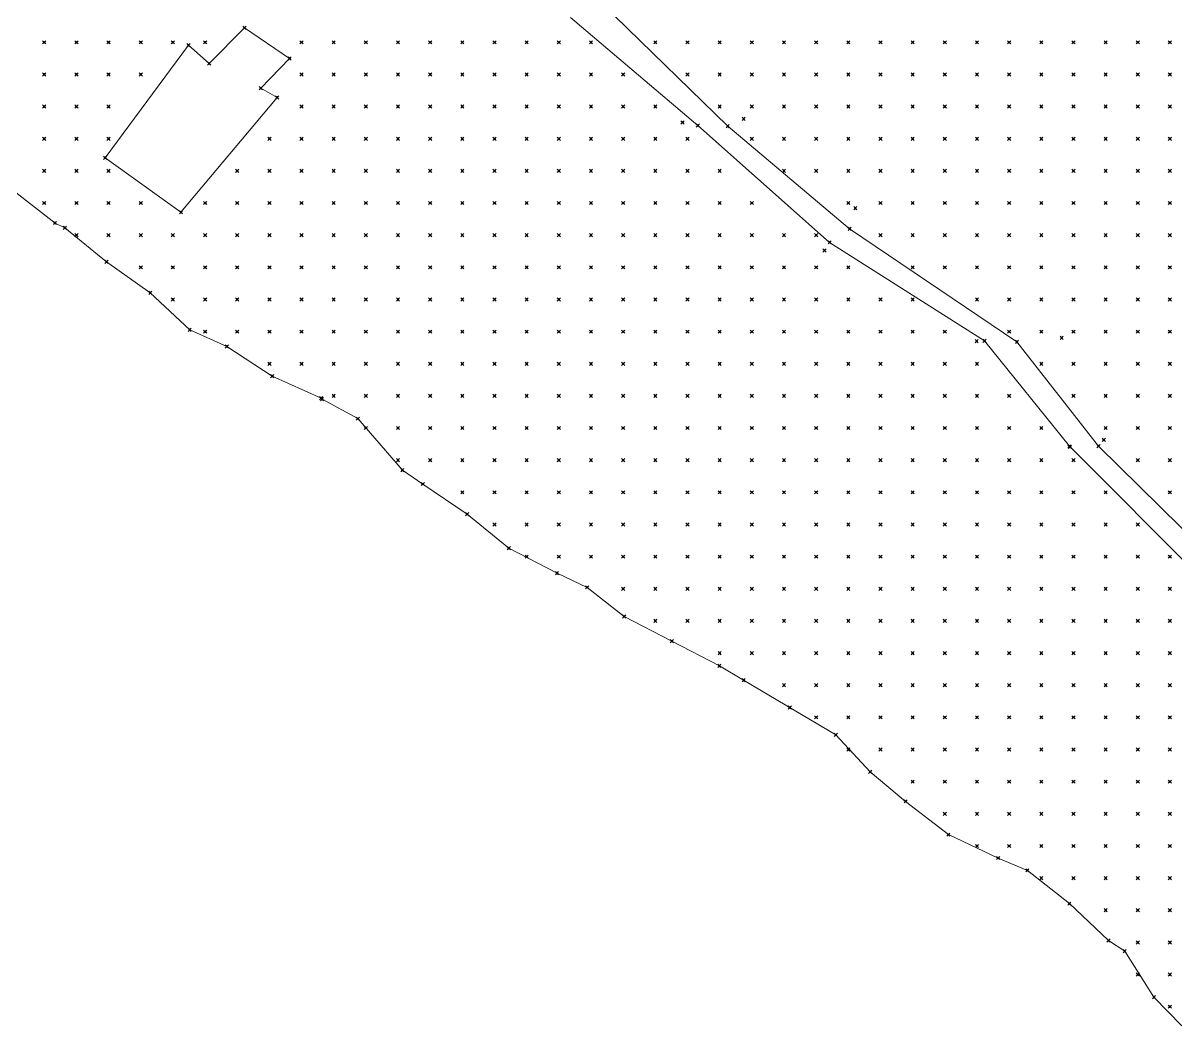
# Model space of a CAD drawing. Header units: metres. Extents: x 441556 to 446409, y 432338 to 461058.
# Drawn here: x 445635.2 to 445742.7, y 439156.2 to 439249.7 of the extents above; entities that cross this region are included whole.
import ezdxf

# ---------------------------------------------------------------- set-up
doc = ezdxf.new("R2010")
doc.units = ezdxf.units.M
doc.header["$MEASUREMENT"] = 0
doc.header["$PDMODE"] = 35
doc.header["$PDSIZE"] = 0.15
for name, color, linetype, lineweight in [('DTM-BRE-RevN_GRP_CONSTRUCTIE', 2, 'Continuous', 0), ('DTM-BRE-RevN_GRP_CURS APA', 2, 'Continuous', 0), ('DTM-BRE-RevN_GRP_DRUM PAMANT', 2, 'Continuous', 0), ('DTM-BRE-RevN_GRP_DRUM PIATRA', 2, 'Continuous', 0), ('DTM-NOK-RevN_LIDAR_co_lidar', 91, 'Continuous', 0), ('DTM-NOK-RevN_RTK', 32, 'Continuous', 0)]:
    doc.layers.add(name, color=color, linetype=linetype, lineweight=lineweight)

msp = doc.modelspace()

# ---------------------------------------------------------------- linework, layer by layer
at = {"layer": 'DTM-BRE-RevN_GRP_CONSTRUCTIE'}
for p, q in [((445652.582, 439245.951, 332.532), (445655.878, 439249.288, 332.545)), ((445655.878, 439249.288, 332.545), (445660.087, 439246.437, 331.935)), ((445642.877, 439237.163, 331.742), (445650.656, 439247.667, 332.653)), ((445650.656, 439247.667, 332.653), (445652.582, 439245.951, 332.532)), ((445660.087, 439246.437, 331.935), (445657.397, 439243.657, 331.399)), ((445657.397, 439243.657, 331.399), (445658.916, 439242.797, 331.161)), ((445658.916, 439242.797, 331.161), (445649.953, 439232.079, 330.892)), ((445649.953, 439232.079, 330.892), (445642.877, 439237.163, 331.742))]:
    msp.add_line(p, q, dxfattribs=at)
at = {"layer": 'DTM-BRE-RevN_GRP_CURS APA'}
for p, q in [((445638.209, 439231.075, 324.767), (445634.261, 439234.145, 324.767)), ((445639.131, 439230.638, 324.767), (445638.209, 439231.075, 324.767)), ((445643.01, 439227.464, 324.419), (445639.131, 439230.638, 324.767)), ((445647.09, 439224.574, 324.767), (445643.01, 439227.464, 324.419)), ((445650.768, 439221.116, 324.419), (445647.09, 439224.574, 324.767)), ((445654.23, 439219.565, 324.419), (445650.768, 439221.116, 324.419)), ((445658.467, 439216.797, 323.985), (445654.23, 439219.565, 324.419)), ((445663.026, 439214.743, 323.985), (445658.467, 439216.797, 323.985)), ((445663.107, 439214.649, 323.985), (445663.026, 439214.743, 323.985)), ((445666.443, 439212.827, 323.985), (445663.107, 439214.649, 323.985)), ((445670.601, 439208.028, 323.985), (445666.443, 439212.827, 323.985)), ((445672.505, 439206.726, 323.985), (445670.601, 439208.028, 323.985)), ((445676.638, 439203.911, 323.985), (445672.505, 439206.726, 323.985)), ((445680.525, 439200.737, 324.506), (445676.638, 439203.911, 323.985)), ((445685.022, 439198.412, 324.593), (445680.525, 439200.737, 324.506)), ((445687.832, 439197.087, 324.419), (445685.022, 439198.412, 324.593)), ((445691.29, 439194.37, 324.419), (445687.832, 439197.087, 324.419)), ((445695.727, 439192.064, 324.419), (445691.29, 439194.37, 324.419)), ((445700.163, 439189.758, 324.506), (445695.727, 439192.064, 324.419)), ((445702.423, 439188.416, 324.506), (445700.163, 439189.758, 324.506)), ((445711.025, 439183.316, 324.506), (445702.423, 439188.416, 324.506)), ((445714.23, 439179.874, 324.941), (445711.025, 439183.316, 324.506)), ((445717.531, 439177.117, 324.332), (445714.23, 439179.874, 324.941)), ((445721.519, 439174.012, 324.332), (445717.531, 439177.117, 324.332)), ((445726.166, 439171.833, 324.158), (445721.519, 439174.012, 324.332)), ((445728.883, 439170.679, 324.419), (445726.166, 439171.833, 324.158)), ((445732.802, 439167.574, 324.506), (445728.883, 439170.679, 324.419)), ((445736.451, 439164.129, 325.115), (445732.802, 439167.574, 324.506)), ((445737.963, 439163.144, 325.115), (445736.451, 439164.129, 325.115)), ((445740.693, 439158.847, 325.463), (445737.963, 439163.144, 325.115)), ((445743.301, 439156.164, 325.463), (445740.693, 439158.847, 325.463))]:
    msp.add_line(p, q, dxfattribs=at)
at = {"layer": 'DTM-BRE-RevN_GRP_DRUM PAMANT'}
for p, q in [((445686.288, 439250.247, 333.002), (445698.156, 439240.17, 332.124)), ((445698.156, 439240.17, 332.124), (445710.443, 439229.274, 331.327)), ((445710.443, 439229.274, 331.327), (445724.89, 439220.081, 330.727)), ((445724.89, 439220.081, 330.727), (445732.806, 439210.247, 330.724)), ((445732.806, 439210.247, 330.724), (445752.808, 439190.177, 330.864))]:
    msp.add_line(p, q, dxfattribs=at)
at = {"layer": 'DTM-BRE-RevN_GRP_DRUM PIATRA'}
for p, q in [((445700.939, 439240.115, 332.172), (445690.401, 439250.377, 332.751)), ((445712.311, 439230.543, 331.349), (445700.939, 439240.115, 332.172)), ((445727.915, 439219.989, 330.696), (445712.311, 439230.543, 331.349)), ((445735.517, 439210.268, 330.937), (445727.915, 439219.989, 330.696)), ((445755.759, 439190.306, 331.084), (445735.517, 439210.268, 330.937))]:
    msp.add_line(p, q, dxfattribs=at)
at = {"layer": 'DTM-NOK-RevN_LIDAR_co_lidar'}
for p in [(445637.204, 439247.94, 334.413), (445640.203, 439247.94, 334.087), (445643.203, 439247.94, 333.658), (445646.202, 439247.94, 333.127), (445649.201, 439247.94, 332.807), (445652.201, 439247.94, 332.665), (445661.199, 439247.94, 332.205), (445664.198, 439247.94, 332.217), (445667.197, 439247.94, 332.053), (445670.197, 439247.94, 331.811), (445673.196, 439247.94, 331.496), (445676.195, 439247.94, 331.23), (445679.195, 439247.94, 331.229), (445682.194, 439247.94, 331.529), (445685.193, 439247.94, 331.888), (445688.193, 439247.94, 332.249), (445694.191, 439247.94, 332.535), (445697.191, 439247.94, 333.3), (445700.19, 439247.94, 334.702), (445703.189, 439247.94, 336.144), (445706.189, 439247.94, 337.044), (445709.188, 439247.94, 336.825), (445712.187, 439247.94, 336.905), (445715.187, 439247.94, 337.759), (445718.186, 439247.94, 338.398), (445721.185, 439247.94, 339.066), (445724.185, 439247.94, 339.766), (445727.184, 439247.94, 340.322), (445730.183, 439247.94, 340.7), (445733.183, 439247.94, 341.178), (445736.182, 439247.94, 341.882), (445739.182, 439247.94, 342.605), (445742.181, 439247.94, 343.235), (445637.204, 439244.941, 334.03), (445640.203, 439244.941, 333.654), (445643.203, 439244.941, 333.186), (445646.202, 439244.941, 332.69), (445661.199, 439244.941, 331.623), (445664.198, 439244.941, 331.506), (445667.197, 439244.941, 331.339), (445670.197, 439244.941, 331.211), (445673.196, 439244.941, 331.095), (445676.195, 439244.941, 330.892), (445679.195, 439244.941, 330.838), (445682.194, 439244.941, 331.069), (445685.193, 439244.941, 331.429), (445688.193, 439244.941, 331.682), (445691.192, 439244.941, 331.855), (445697.191, 439244.941, 332.487), (445700.19, 439244.941, 333.615), (445703.189, 439244.941, 335.016), (445706.189, 439244.941, 335.553), (445709.188, 439244.941, 335.648), (445712.187, 439244.941, 335.993), (445715.187, 439244.941, 336.806), (445718.186, 439244.941, 337.422), (445721.185, 439244.941, 337.92), (445724.185, 439244.941, 338.44), (445727.184, 439244.941, 338.954), (445730.183, 439244.941, 339.211), (445733.183, 439244.941, 339.749), (445736.182, 439244.941, 340.246), (445739.182, 439244.941, 341.157), (445742.181, 439244.941, 341.713), (445637.204, 439241.941, 332.347), (445640.203, 439241.941, 333.111), (445643.203, 439241.941, 332.754), (445661.199, 439241.941, 331.07), (445664.198, 439241.941, 330.866), (445667.197, 439241.941, 330.715), (445670.197, 439241.941, 330.582), (445673.196, 439241.941, 330.482), (445676.195, 439241.941, 330.378), (445679.195, 439241.941, 330.295), (445682.194, 439241.941, 330.5), (445685.193, 439241.941, 330.799), (445688.193, 439241.941, 330.906), (445691.192, 439241.941, 330.984), (445694.191, 439241.941, 331.357), (445700.19, 439241.941, 332.313), (445703.189, 439241.941, 332.999), (445706.189, 439241.941, 333.745), (445709.188, 439241.941, 334.37), (445712.187, 439241.941, 335.203), (445715.187, 439241.941, 336.075), (445718.186, 439241.941, 336.495), (445721.185, 439241.941, 336.864), (445724.185, 439241.941, 337.195), (445727.184, 439241.941, 337.492), (445730.183, 439241.941, 337.823), (445733.183, 439241.941, 338.372), (445736.182, 439241.941, 338.843), (445739.182, 439241.941, 339.694), (445742.181, 439241.941, 340.768), (445637.204, 439238.942, 330.07), (445640.203, 439238.942, 332.149), (445643.203, 439238.942, 332.134), (445658.199, 439238.942, 330.539), (445661.199, 439238.942, 330.411), (445664.198, 439238.942, 330.358), (445667.197, 439238.942, 330.269), (445670.197, 439238.942, 330.069), (445673.196, 439238.942, 329.998), (445676.195, 439238.942, 329.969), (445679.195, 439238.942, 329.891), (445682.194, 439238.942, 329.879), (445685.193, 439238.942, 330.07), (445688.193, 439238.942, 330.196), (445691.192, 439238.942, 330.314), (445694.191, 439238.942, 330.677), (445697.191, 439238.942, 331.257), (445703.189, 439238.942, 332.127), (445706.189, 439238.942, 332.793), (445709.188, 439238.942, 333.528), (445712.187, 439238.942, 334.204), (445715.187, 439238.942, 334.65), (445718.186, 439238.942, 335.176), (445721.185, 439238.942, 335.5), (445724.185, 439238.942, 335.67), (445727.184, 439238.942, 336.197), (445730.183, 439238.942, 336.594), (445733.183, 439238.942, 337.213), (445736.182, 439238.942, 337.768), (445739.182, 439238.942, 338.337), (445742.181, 439238.942, 338.93), (445637.204, 439235.943, 327.972), (445640.203, 439235.943, 330.123), (445643.203, 439235.943, 330.817), (445655.2, 439235.943, 330.454), (445658.199, 439235.943, 330.165), (445661.199, 439235.943, 329.865), (445664.198, 439235.943, 329.688), (445667.197, 439235.943, 329.593), (445670.197, 439235.943, 329.5), (445673.196, 439235.943, 329.559), (445676.195, 439235.943, 329.525), (445679.195, 439235.943, 329.473), (445682.194, 439235.943, 329.451), (445685.193, 439235.943, 329.508), (445688.193, 439235.943, 329.548), (445691.192, 439235.943, 329.641), (445694.191, 439235.943, 329.946), (445697.191, 439235.943, 330.419), (445700.19, 439235.943, 331.026), (445706.189, 439235.943, 331.877), (445709.188, 439235.943, 332.388), (445712.187, 439235.943, 333.105), (445715.187, 439235.943, 333.566), (445718.186, 439235.943, 334.071), (445721.185, 439235.943, 334.375), (445724.185, 439235.943, 334.567), (445727.184, 439235.943, 335.191), (445730.183, 439235.943, 335.573), (445733.183, 439235.943, 335.762), (445736.182, 439235.943, 336.319), (445739.182, 439235.943, 337.13), (445742.181, 439235.943, 337.721), (445637.204, 439232.943, 326.042), (445640.203, 439232.943, 327.786), (445643.203, 439232.943, 329.088), (445646.202, 439232.943, 330.006), (445652.201, 439232.943, 330.787), (445655.2, 439232.943, 330.39), (445658.199, 439232.943, 330.019), (445661.199, 439232.943, 329.643), (445664.198, 439232.943, 329.261), (445667.197, 439232.943, 328.965), (445670.197, 439232.943, 328.792), (445673.196, 439232.943, 328.744), (445676.195, 439232.943, 328.812), (445679.195, 439232.943, 328.926), (445682.194, 439232.943, 328.995), (445685.193, 439232.943, 329.001), (445688.193, 439232.943, 329.023), (445691.192, 439232.943, 329.111), (445694.191, 439232.943, 329.351), (445697.191, 439232.943, 329.742), (445700.19, 439232.943, 330.225), (445703.189, 439232.943, 330.785), (445712.187, 439232.943, 331.913), (445715.187, 439232.943, 332.263), (445718.186, 439232.943, 332.672), (445721.185, 439232.943, 333.249), (445724.185, 439232.943, 333.391), (445727.184, 439232.943, 333.76), (445730.183, 439232.943, 334.423), (445733.183, 439232.943, 334.53), (445736.182, 439232.943, 335.219), (445739.182, 439232.943, 335.917), (445742.181, 439232.943, 336.53), (445640.203, 439229.944, 325.432), (445643.203, 439229.944, 326.655), (445646.202, 439229.944, 328.258), (445649.201, 439229.944, 329.781), (445652.201, 439229.944, 330.257), (445655.2, 439229.944, 330.36), (445658.199, 439229.944, 329.969), (445661.199, 439229.944, 329.568), (445664.198, 439229.944, 329.169), (445667.197, 439229.944, 328.786), (445670.197, 439229.944, 328.599), (445673.196, 439229.944, 328.467), (445676.195, 439229.944, 328.398), (445679.195, 439229.944, 328.368), (445682.194, 439229.944, 328.364), (445685.193, 439229.944, 328.342), (445688.193, 439229.944, 328.375), (445691.192, 439229.944, 328.46), (445694.191, 439229.944, 328.713), (445697.191, 439229.944, 329.09), (445700.19, 439229.944, 329.457), (445703.189, 439229.944, 329.894), (445706.189, 439229.944, 330.354), (445709.188, 439229.944, 330.719), (445715.187, 439229.944, 331.316), (445718.186, 439229.944, 331.612), (445721.185, 439229.944, 332.098), (445724.185, 439229.944, 332.809), (445727.184, 439229.944, 332.88), (445730.183, 439229.944, 333.491), (445733.183, 439229.944, 333.861), (445736.182, 439229.944, 334.377), (445739.182, 439229.944, 334.876), (445742.181, 439229.944, 335.46), (445646.202, 439226.945, 326.06), (445649.201, 439226.945, 327.436), (445652.201, 439226.945, 328.561), (445655.2, 439226.945, 329.466), (445658.199, 439226.945, 329.743), (445661.199, 439226.945, 329.355), (445664.198, 439226.945, 329.138), (445667.197, 439226.945, 328.806), (445670.197, 439226.945, 328.585), (445673.196, 439226.945, 328.414), (445676.195, 439226.945, 328.243), (445679.195, 439226.945, 328.135), (445682.194, 439226.945, 328.067), (445685.193, 439226.945, 328.013), (445688.193, 439226.945, 327.989), (445691.192, 439226.945, 327.983), (445694.191, 439226.945, 328.087), (445697.191, 439226.945, 328.359), (445700.19, 439226.945, 328.696), (445703.189, 439226.945, 329.048), (445706.189, 439226.945, 329.412), (445709.188, 439226.945, 329.794), (445712.187, 439226.945, 330.327), (445718.186, 439226.945, 330.972), (445721.185, 439226.945, 331.185), (445724.185, 439226.945, 331.643), (445727.184, 439226.945, 332.064), (445730.183, 439226.945, 332.499), (445733.183, 439226.945, 333.236), (445736.182, 439226.945, 333.485), (445739.182, 439226.945, 333.946), (445742.181, 439226.945, 334.723), (445649.201, 439223.945, 325.376), (445652.201, 439223.945, 326.408), (445655.2, 439223.945, 327.369), (445658.199, 439223.945, 329.069), (445661.199, 439223.945, 328.759), (445664.198, 439223.945, 328.703), (445667.197, 439223.945, 328.574), (445670.197, 439223.945, 328.499), (445673.196, 439223.945, 328.294), (445676.195, 439223.945, 328.173), (445679.195, 439223.945, 328.057), (445682.194, 439223.945, 327.987), (445685.193, 439223.945, 327.941), (445688.193, 439223.945, 327.91), (445691.192, 439223.945, 327.856), (445694.191, 439223.945, 327.826), (445697.191, 439223.945, 327.904), (445700.19, 439223.945, 328.085), (445703.189, 439223.945, 328.358), (445706.189, 439223.945, 328.691), (445709.188, 439223.945, 329.01), (445712.187, 439223.945, 329.429), (445715.187, 439223.945, 329.918), (445718.186, 439223.945, 330.241), (445724.185, 439223.945, 330.819), (445727.184, 439223.945, 331.119), (445730.183, 439223.945, 331.524), (445733.183, 439223.945, 332.116), (445736.182, 439223.945, 332.523), (445739.182, 439223.945, 333.137), (445742.181, 439223.945, 334.092), (445652.201, 439220.946, 324.548), (445655.2, 439220.946, 325.241), (445658.199, 439220.946, 326.512), (445661.199, 439220.946, 326.789), (445664.198, 439220.946, 327.136), (445667.197, 439220.946, 327.465), (445670.197, 439220.946, 327.864), (445673.196, 439220.946, 328.08), (445676.195, 439220.946, 328.081), (445679.195, 439220.946, 327.992), (445682.194, 439220.946, 327.927), (445685.193, 439220.946, 327.905), (445688.193, 439220.946, 327.878), (445691.192, 439220.946, 327.832), (445694.191, 439220.946, 327.784), (445697.191, 439220.946, 327.763), (445700.19, 439220.946, 327.789), (445703.189, 439220.946, 327.895), (445706.189, 439220.946, 328.102), (445709.188, 439220.946, 328.372), (445712.187, 439220.946, 328.683), (445715.187, 439220.946, 328.986), (445718.186, 439220.946, 329.314), (445721.185, 439220.946, 329.796), (445727.184, 439220.946, 330.607), (445730.183, 439220.946, 330.909), (445733.183, 439220.946, 331.272), (445736.182, 439220.946, 331.999), (445739.182, 439220.946, 332.731), (445742.181, 439220.946, 333.756), (445658.199, 439217.947, 324.357), (445661.199, 439217.947, 324.969), (445664.198, 439217.947, 325.303), (445667.197, 439217.947, 325.974), (445670.197, 439217.947, 326.67), (445673.196, 439217.947, 327.284), (445676.195, 439217.947, 327.666), (445679.195, 439217.947, 327.755), (445682.194, 439217.947, 327.772), (445685.193, 439217.947, 327.795), (445688.193, 439217.947, 327.777), (445691.192, 439217.947, 327.743), (445694.191, 439217.947, 327.738), (445697.191, 439217.947, 327.747), (445700.19, 439217.947, 327.753), (445703.189, 439217.947, 327.767), (445706.189, 439217.947, 327.815), (445709.188, 439217.947, 327.935), (445712.187, 439217.947, 328.106), (445715.187, 439217.947, 328.321), (445718.186, 439217.947, 328.598), (445721.185, 439217.947, 329.017), (445724.185, 439217.947, 329.576), (445730.183, 439217.947, 330.56), (445733.183, 439217.947, 330.899), (445736.182, 439217.947, 331.944), (445739.182, 439217.947, 332.678), (445742.181, 439217.947, 333.585), (445664.198, 439214.947, 324.161), (445667.197, 439214.947, 324.861), (445670.197, 439214.947, 325.361), (445673.196, 439214.947, 325.85), (445676.195, 439214.947, 326.488), (445679.195, 439214.947, 326.895), (445682.194, 439214.947, 327.149), (445685.193, 439214.947, 327.38), (445688.193, 439214.947, 327.527), (445691.192, 439214.947, 327.576), (445694.191, 439214.947, 327.643), (445697.191, 439214.947, 327.724), (445700.19, 439214.947, 327.779), (445703.189, 439214.947, 327.811), (445706.189, 439214.947, 327.813), (445709.188, 439214.947, 327.824), (445712.187, 439214.947, 327.86), (445715.187, 439214.947, 327.986), (445718.186, 439214.947, 328.189), (445721.185, 439214.947, 328.497), (445724.185, 439214.947, 328.981), (445727.184, 439214.947, 329.724), (445733.183, 439214.947, 330.632), (445736.182, 439214.947, 331.85), (445739.182, 439214.947, 332.548), (445742.181, 439214.947, 333.281), (445667.197, 439211.948, 324.122), (445670.197, 439211.948, 324.447), (445673.196, 439211.948, 324.74), (445676.195, 439211.948, 325.207), (445679.195, 439211.948, 325.705), (445682.194, 439211.948, 326.124), (445685.193, 439211.948, 326.563), (445688.193, 439211.948, 326.907), (445691.192, 439211.948, 327.212), (445694.191, 439211.948, 327.524), (445697.191, 439211.948, 327.721), (445700.19, 439211.948, 327.778), (445703.189, 439211.948, 327.793), (445706.189, 439211.948, 327.819), (445709.188, 439211.948, 327.863), (445712.187, 439211.948, 327.889), (445715.187, 439211.948, 327.914), (445718.186, 439211.948, 327.982), (445721.185, 439211.948, 328.158), (445724.185, 439211.948, 328.591), (445727.184, 439211.948, 329.288), (445730.183, 439211.948, 329.922), (445736.182, 439211.948, 331.461), (445739.182, 439211.948, 332.229), (445742.181, 439211.948, 332.938), (445670.197, 439208.949, 323.796), (445673.196, 439208.949, 324.283), (445676.195, 439208.949, 324.622), (445679.195, 439208.949, 325.009), (445682.194, 439208.949, 325.353), (445685.193, 439208.949, 325.732), (445688.193, 439208.949, 326.116), (445691.192, 439208.949, 326.668), (445694.191, 439208.949, 327.313), (445697.191, 439208.949, 327.683), (445700.19, 439208.949, 327.751), (445703.189, 439208.949, 327.756), (445706.189, 439208.949, 327.772), (445709.188, 439208.949, 327.815), (445712.187, 439208.949, 327.859), (445715.187, 439208.949, 327.911), (445718.186, 439208.949, 327.932), (445721.185, 439208.949, 327.95), (445724.185, 439208.949, 328.206), (445727.184, 439208.949, 328.886), (445730.183, 439208.949, 329.57), (445733.183, 439208.949, 330.442), (445739.182, 439208.949, 331.837), (445742.181, 439208.949, 332.618), (445676.195, 439205.949, 324.149), (445679.195, 439205.949, 324.687), (445682.194, 439205.949, 325.001), (445685.193, 439205.949, 325.292), (445688.193, 439205.949, 325.607), (445691.192, 439205.949, 326.046), (445694.191, 439205.949, 326.651), (445697.191, 439205.949, 327.13), (445700.19, 439205.949, 327.399), (445703.189, 439205.949, 327.596), (445706.189, 439205.949, 327.693), (445709.188, 439205.949, 327.721), (445712.187, 439205.949, 327.76), (445715.187, 439205.949, 327.811), (445718.186, 439205.949, 327.836), (445721.185, 439205.949, 327.851), (445724.185, 439205.949, 328.035), (445727.184, 439205.949, 328.706), (445730.183, 439205.949, 329.415), (445733.183, 439205.949, 330.124), (445736.182, 439205.949, 330.748), (445742.181, 439205.949, 332.074), (445679.195, 439202.95, 324.321), (445682.194, 439202.95, 324.851), (445685.193, 439202.95, 325.156), (445688.193, 439202.95, 325.283), (445691.192, 439202.95, 325.433), (445694.191, 439202.95, 325.698), (445697.191, 439202.95, 326.05), (445700.19, 439202.95, 326.497), (445703.189, 439202.95, 326.992), (445706.189, 439202.95, 327.36), (445709.188, 439202.95, 327.527), (445712.187, 439202.95, 327.623), (445715.187, 439202.95, 327.63), (445718.186, 439202.95, 327.661), (445721.185, 439202.95, 327.787), (445724.185, 439202.95, 327.991), (445727.184, 439202.95, 328.545), (445730.183, 439202.95, 329.095), (445733.183, 439202.95, 329.743), (445736.182, 439202.95, 330.41), (445739.182, 439202.95, 330.919), (445682.194, 439199.951, 324.678), (445685.193, 439199.951, 325.078), (445688.193, 439199.951, 325.091), (445691.192, 439199.951, 325.166), (445694.191, 439199.951, 325.315), (445697.191, 439199.951, 325.457), (445700.19, 439199.951, 325.757), (445703.189, 439199.951, 326.168), (445706.189, 439199.951, 326.574), (445709.188, 439199.951, 327.006), (445712.187, 439199.951, 327.309), (445715.187, 439199.951, 327.405), (445718.186, 439199.951, 327.521), (445721.185, 439199.951, 327.675), (445724.185, 439199.951, 327.911), (445727.184, 439199.951, 328.354), (445730.183, 439199.951, 328.773), (445733.183, 439199.951, 329.367), (445736.182, 439199.951, 329.925), (445739.182, 439199.951, 330.413), (445742.181, 439199.951, 330.907), (445691.192, 439196.951, 324.519), (445694.191, 439196.951, 324.973), (445697.191, 439196.951, 325.269), (445700.19, 439196.951, 325.415), (445703.189, 439196.951, 325.656), (445706.189, 439196.951, 325.939), (445709.188, 439196.951, 326.237), (445712.187, 439196.951, 326.584), (445715.187, 439196.951, 327.018), (445718.186, 439196.951, 327.308), (445721.185, 439196.951, 327.547), (445724.185, 439196.951, 327.857), (445727.184, 439196.951, 328.238), (445730.183, 439196.951, 328.577), (445733.183, 439196.951, 329.016), (445736.182, 439196.951, 329.237), (445739.182, 439196.951, 329.693), (445742.181, 439196.951, 330.472), (445694.191, 439193.952, 324.781), (445697.191, 439193.952, 325.157), (445700.19, 439193.952, 325.233), (445703.189, 439193.952, 325.374), (445706.189, 439193.952, 325.534), (445709.188, 439193.952, 325.745), (445712.187, 439193.952, 326.064), (445715.187, 439193.952, 326.427), (445718.186, 439193.952, 326.748), (445721.185, 439193.952, 327.227), (445724.185, 439193.952, 327.651), (445727.184, 439193.952, 327.992), (445730.183, 439193.952, 328.308), (445733.183, 439193.952, 328.494), (445736.182, 439193.952, 328.811), (445739.182, 439193.952, 329.461), (445742.181, 439193.952, 330.115), (445700.19, 439190.953, 324.707), (445703.189, 439190.953, 324.965), (445706.189, 439190.953, 325.261), (445709.188, 439190.953, 325.513), (445712.187, 439190.953, 325.754), (445715.187, 439190.953, 326.075), (445718.186, 439190.953, 326.439), (445721.185, 439190.953, 326.857), (445724.185, 439190.953, 327.144), (445727.184, 439190.953, 327.393), (445730.183, 439190.953, 327.872), (445733.183, 439190.953, 328.223), (445736.182, 439190.953, 328.602), (445739.182, 439190.953, 329.129), (445742.181, 439190.953, 329.543), (445706.189, 439187.953, 324.844), (445709.188, 439187.953, 324.872), (445712.187, 439187.953, 325.354), (445715.187, 439187.953, 325.798), (445718.186, 439187.953, 326.125), (445721.185, 439187.953, 326.488), (445724.185, 439187.953, 326.734), (445727.184, 439187.953, 326.975), (445730.183, 439187.953, 327.382), (445733.183, 439187.953, 328.009), (445736.182, 439187.953, 328.332), (445739.182, 439187.953, 328.649), (445742.181, 439187.953, 329.068), (445709.188, 439184.954, 324.306), (445712.187, 439184.954, 324.987), (445715.187, 439184.954, 325.326), (445718.186, 439184.954, 325.865), (445721.185, 439184.954, 326.01), (445724.185, 439184.954, 326.407), (445727.184, 439184.954, 326.616), (445730.183, 439184.954, 327.004), (445733.183, 439184.954, 327.579), (445736.182, 439184.954, 328.128), (445739.182, 439184.954, 328.463), (445742.181, 439184.954, 328.831), (445712.187, 439181.955, 324.188), (445715.187, 439181.955, 324.948), (445718.186, 439181.955, 325.296), (445721.185, 439181.955, 325.618), (445724.185, 439181.955, 326.01), (445727.184, 439181.955, 326.23), (445730.183, 439181.955, 326.449), (445733.183, 439181.955, 327.043), (445736.182, 439181.955, 327.843), (445739.182, 439181.955, 328.385), (445742.181, 439181.955, 328.838), (445718.186, 439178.955, 324.661), (445721.185, 439178.955, 325.04), (445724.185, 439178.955, 325.726), (445727.184, 439178.955, 325.994), (445730.183, 439178.955, 326.142), (445733.183, 439178.955, 326.547), (445736.182, 439178.955, 327.388), (445739.182, 439178.955, 328.276), (445742.181, 439178.955, 328.86), (445721.185, 439175.956, 324.376), (445724.185, 439175.956, 324.932), (445727.184, 439175.956, 325.503), (445730.183, 439175.956, 325.834), (445733.183, 439175.956, 326.104), (445736.182, 439175.956, 326.798), (445739.182, 439175.956, 328.092), (445742.181, 439175.956, 328.981), (445724.185, 439172.957, 324.118), (445727.184, 439172.957, 324.777), (445730.183, 439172.957, 325.395), (445733.183, 439172.957, 325.774), (445736.182, 439172.957, 326.237), (445739.182, 439172.957, 327.6), (445742.181, 439172.957, 328.959), (445730.183, 439169.957, 324.722), (445733.183, 439169.957, 325.3), (445736.182, 439169.957, 325.834), (445739.182, 439169.957, 326.901), (445742.181, 439169.957, 328.656), (445736.182, 439166.958, 325.413), (445739.182, 439166.958, 326.185), (445742.181, 439166.958, 328.051), (445739.182, 439163.958, 325.563), (445742.181, 439163.958, 327.459), (445739.182, 439160.959, 325.225), (445742.181, 439160.959, 326.592), (445742.181, 439157.96, 325.318)]:
    msp.add_point(p, dxfattribs=at)
at = {"layer": 'DTM-NOK-RevN_RTK'}
for p in [(445655.878, 439249.288, 332.545), (445650.656, 439247.667, 332.653), (445652.582, 439245.951, 332.532), (445660.087, 439246.437, 331.935), (445657.397, 439243.657, 331.399), (445658.916, 439242.797, 331.161), (445702.431, 439240.793, 332.751), (445696.733, 439240.466, 332.112), (445698.156, 439240.17, 332.124), (445700.939, 439240.115, 332.172), (445642.877, 439237.163, 331.742), (445649.953, 439232.079, 330.892), (445712.846, 439232.46, 332.178), (445638.209, 439231.075, 324.767), (445639.131, 439230.638, 324.767), (445712.311, 439230.543, 331.349), (445710.443, 439229.274, 331.327), (445709.964, 439228.52, 330.98), (445643.01, 439227.464, 324.419), (445647.09, 439224.574, 324.767), (445650.768, 439221.116, 324.419), (445732.079, 439220.366, 331.005), (445654.23, 439219.565, 324.419), (445724.161, 439220.056, 330.646), (445724.89, 439220.081, 330.727), (445727.915, 439219.989, 330.696), (445658.467, 439216.797, 323.985), (445663.026, 439214.743, 323.985), (445663.107, 439214.649, 323.985), (445666.443, 439212.827, 323.985), (445736.007, 439210.841, 331.338), (445732.806, 439210.247, 330.724), (445732.853, 439210.184, 330.735), (445735.517, 439210.268, 330.937), (445670.601, 439208.028, 323.985), (445672.505, 439206.726, 323.985), (445676.638, 439203.911, 323.985), (445680.525, 439200.737, 324.506), (445685.022, 439198.412, 324.593), (445687.832, 439197.087, 324.419), (445691.29, 439194.37, 324.419), (445695.727, 439192.064, 324.419), (445700.163, 439189.758, 324.506), (445702.423, 439188.416, 324.506), (445706.724, 439185.866, 324.506), (445711.025, 439183.316, 324.506), (445714.23, 439179.874, 324.941), (445717.531, 439177.117, 324.332), (445721.519, 439174.012, 324.332), (445726.166, 439171.833, 324.158), (445728.883, 439170.679, 324.419), (445732.802, 439167.574, 324.506), (445736.451, 439164.129, 325.115), (445737.963, 439163.144, 325.115), (445740.693, 439158.847, 325.463)]:
    msp.add_point(p, dxfattribs=at)

doc.saveas('drawing.dxf')
